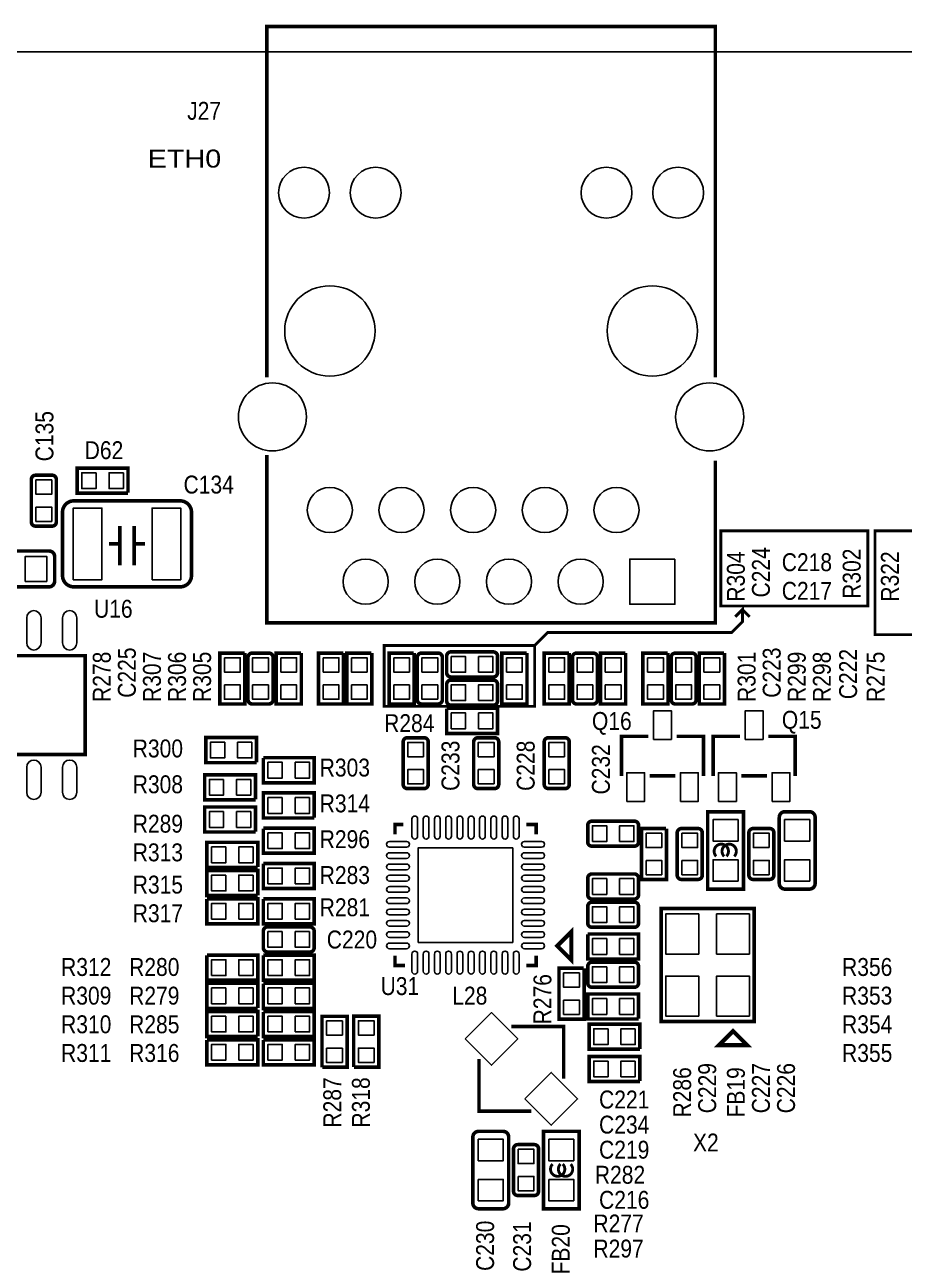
# Model space of a CAD drawing. Extents: x 0 to 228, y 0 to 175.
# Drawn here: x 144.61 to 175.79, y 129.05 to 172.96 of the extents above; entities that cross this region are included whole.
import ezdxf
from ezdxf.enums import TextEntityAlignment as Align

# ---------------------------------------------------------------- set-up
doc = ezdxf.new("R2010")
doc.units = 0
for name, color, linetype in [('BG_OUTLINE', 253, 'CONTINUOUS'), ('BG_SILKSCREEN_TOP', 85, 'CONTINUOUS'), ('PG_SILKSCREEN_TOP', 253, 'CONTINUOUS'), ('PIN_TOP', 142, 'CONTINUOUS'), ('RD_SILKSCREEN_TOP', 142, 'CONTINUOUS')]:
    doc.layers.add(name, color=color, linetype=linetype)

msp = doc.modelspace()

# ---------------------------------------------------------------- linework, layer by layer
at = {"layer": 'BG_OUTLINE'}
msp.add_lwpolyline([(3.048, 0), (224.952052, 0, 0.414214), (228.000052, 3.048), (228.000052, 168.95191, 0.414217), (224.952052, 171.99991), (3.048, 171.99991, 0.414214), (0, 168.95191), (0, 3.048, 0.414214), (3.048, 0)], format="xyb", dxfattribs=at)
at = {"layer": 'BG_SILKSCREEN_TOP', "const_width": 0.102108}
for points in [[(169.291, 155.015946), (174.498, 155.015946), (174.498, 152.348946), (169.291, 152.348946), (169.291, 155.015946)], [(174.752, 155.015946), (174.752, 151.332946), (178.308, 151.332946), (178.308, 148.665946), (184.785, 148.665946), (184.785, 151.078946), (179.705, 151.078946), (179.705, 155.015946), (174.752, 155.015946)], [(162.687, 150.951946), (163.1442, 151.4094), (169.672, 151.4094), (170.053, 151.7904), (170.053, 152.221946), (169.799, 151.967946)], [(170.053, 152.221946), (170.307, 151.967946)], [(157.353, 150.951946), (162.687, 150.951946), (162.687, 148.792946), (157.353, 148.792946), (157.353, 150.951946)]]:
    msp.add_lwpolyline(points, dxfattribs=at)
at = {"layer": 'PG_SILKSCREEN_TOP'}
for points, const_width in [([(153.192988, 160.452054), (153.192988, 172.891958), (169.09288, 172.891958), (169.09288, 160.452054)], 0.127), ([(153.192988, 157.701996), (153.192988, 151.752046), (169.09288, 151.752046), (169.09288, 157.502098)], 0.127), ([(148.272754, 156.349192), (146.468846, 156.349192), (146.468846, 157.239208), (148.272754, 157.239208), (148.272754, 156.362146)], 0.127), ([(147.981924, 155.187904), (147.981924, 153.790904)], 0.127), ([(148.489924, 155.187904), (148.489924, 153.790904)], 0.127), ([(147.981924, 154.552904), (147.600924, 154.552904)], 0.127), ([(148.489924, 154.552904), (148.870924, 154.552904)], 0.127), ([(146.749008, 147.088098), (146.749008, 150.587964), (141.849094, 150.587964), (141.849094, 147.088098), (146.749008, 147.088098)], 0.127), ([(152.414986, 150.679912), (152.414986, 148.876004), (151.525986, 148.876004), (151.525986, 150.679912), (152.402032, 150.679912)], 0.127), ([(154.414982, 150.679912), (154.414982, 148.876004), (153.525982, 148.876004), (153.525982, 150.679912), (154.402028, 150.679912)], 0.127), ([(155.915106, 150.679912), (155.915106, 148.876004), (155.026106, 148.876004), (155.026106, 150.679912), (155.901898, 150.679912)], 0.127), ([(156.915104, 150.679912), (156.915104, 148.876004), (156.026104, 148.876004), (156.026104, 150.679912), (156.901896, 150.679912)], 0.127), ([(158.414974, 150.679912), (158.414974, 148.876004), (157.525974, 148.876004), (157.525974, 150.679912), (158.40202, 150.679912)], 0.127), ([(162.414966, 150.679912), (162.414966, 148.876004), (161.525966, 148.876004), (161.525966, 150.679912), (162.402012, 150.679912)], 0.127), ([(163.91509, 150.679912), (163.91509, 148.876004), (163.02609, 148.876004), (163.02609, 150.679912), (163.901882, 150.679912)], 0.127), ([(165.915086, 150.679912), (165.915086, 148.876004), (165.026086, 148.876004), (165.026086, 150.679912), (165.901878, 150.679912)], 0.127), ([(167.414956, 150.679912), (167.414956, 148.876004), (166.525956, 148.876004), (166.525956, 150.679912), (167.402002, 150.679912)], 0.127), ([(169.414952, 150.679912), (169.414952, 148.876004), (168.525952, 148.876004), (168.525952, 150.679912), (169.401998, 150.679912)], 0.127), ([(159.568896, 148.72208), (161.372042, 148.72208), (161.372042, 147.83308), (159.568896, 147.83308), (159.568896, 148.709888)], 0.127), ([(152.831038, 146.795998), (151.026876, 146.795998), (151.026876, 147.684998), (152.831038, 147.684998), (152.831038, 146.808952)], 0.127), ([(166.720012, 147.727924), (165.770052, 147.727924), (165.770052, 146.327876)], 0.127), ([(167.72001, 147.727924), (168.66997, 147.727924), (168.66997, 146.327876)], 0.127), ([(169.969942, 147.727924), (169.019982, 147.727924), (169.019982, 146.327876)], 0.127), ([(170.96994, 147.727924), (171.9199, 147.727924), (171.9199, 146.327876)], 0.127), ([(153.069036, 146.97202), (154.871928, 146.97202), (154.871928, 146.08302), (153.069036, 146.08302), (153.069036, 146.960082)], 0.127), ([(152.793954, 145.477992), (150.990046, 145.477992), (150.990046, 146.368008), (152.793954, 146.368008), (152.793954, 145.490946)], 0.127), ([(166.77005, 146.327876), (167.669972, 146.327876)], 0.127), ([(170.01998, 146.327876), (170.919902, 146.327876)], 0.127), ([(154.871928, 144.833086), (153.069036, 144.833086), (153.069036, 145.722086), (154.871928, 145.722086), (154.871928, 144.84604)], 0.127), ([(152.793954, 144.336008), (150.990046, 144.336008), (150.990046, 145.223992), (152.793954, 145.223992), (152.793954, 144.347946)], 0.127), ([(169.154094, 142.312898), (168.820084, 142.312898), (168.820084, 142.630906), (168.820084, 145.056098), (170.090084, 145.056098), (170.090084, 142.312898), (169.15003, 142.312898)], 0.127), ([(153.069036, 144.471898), (154.871928, 144.471898), (154.871928, 143.582898), (153.069036, 143.582898), (153.069036, 144.45996)], 0.127), ([(158.037022, 144.599914), (157.737048, 144.599914), (157.737048, 144.249902)], 0.127), ([(162.737038, 144.249902), (162.737038, 144.599914), (162.387026, 144.599914)], 0.127), ([(167.360092, 144.45996), (167.360092, 142.656052), (166.471092, 142.656052), (166.471092, 144.45996), (167.346884, 144.45996)], 0.127), ([(152.871932, 143.083026), (151.06904, 143.083026), (151.06904, 143.972026), (152.871932, 143.972026), (152.871932, 143.09598)], 0.127), ([(153.069036, 143.221964), (154.871928, 143.221964), (154.871928, 142.332964), (153.069036, 142.332964), (153.069036, 143.210026)], 0.127), ([(152.871932, 142.083028), (151.06904, 142.083028), (151.06904, 142.972028), (152.871932, 142.972028), (152.871932, 142.095982)], 0.127), ([(151.06904, 141.97203), (152.871932, 141.97203), (152.871932, 141.08303), (151.06904, 141.08303), (151.06904, 141.960092)], 0.127), ([(153.069036, 141.97203), (154.871928, 141.97203), (154.871928, 141.08303), (153.069036, 141.08303), (153.069036, 141.960092)], 0.127), ([(167.1701, 137.62101), (167.1701, 141.621002), (170.470068, 141.621002), (170.470068, 137.62101), (167.1701, 137.62101)], 0.127), ([(163.986972, 139.800076), (163.986972, 140.800074), (163.4871, 140.299948), (163.986972, 139.800076)], 0.150114), ([(164.568886, 140.722096), (166.372032, 140.722096), (166.372032, 139.833096), (164.568886, 139.833096), (164.568886, 140.709904)], 0.127), ([(151.06904, 139.972034), (152.871932, 139.972034), (152.871932, 139.083034), (151.06904, 139.083034), (151.06904, 139.960096)], 0.127), ([(153.069036, 139.972034), (154.871928, 139.972034), (154.871928, 139.083034), (153.069036, 139.083034), (153.069036, 139.960096)], 0.127), ([(158.08706, 139.599924), (157.737048, 139.599924), (157.737048, 139.949936)], 0.127), ([(162.737038, 139.949936), (162.737038, 139.599924), (162.387026, 139.599924)], 0.127), ([(164.439092, 139.50696), (164.439092, 137.703052), (163.550092, 137.703052), (163.550092, 139.50696), (164.425884, 139.50696)], 0.127), ([(152.871932, 138.083036), (151.06904, 138.083036), (151.06904, 138.972036), (152.871932, 138.972036), (152.871932, 138.09599)], 0.127), ([(153.069036, 138.972036), (154.871928, 138.972036), (154.871928, 138.083036), (153.069036, 138.083036), (153.069036, 138.960098)], 0.127), ([(166.372032, 137.7061), (164.568886, 137.7061), (164.568886, 138.5951), (166.372032, 138.5951), (166.372032, 137.719054)], 0.127), ([(152.871932, 137.083038), (151.06904, 137.083038), (151.06904, 137.972038), (152.871932, 137.972038), (152.871932, 137.095992)], 0.127), ([(153.069036, 137.972038), (154.871928, 137.972038), (154.871928, 137.083038), (153.069036, 137.083038), (153.069036, 137.9601)], 0.127), ([(156.272992, 136.004046), (156.272992, 137.807954), (157.161992, 137.807954), (157.161992, 136.004046), (156.2862, 136.004046)], 0.127), ([(155.149042, 135.998966), (155.149042, 137.802112), (156.038042, 137.802112), (156.038042, 135.998966), (155.16098, 135.998966)], 0.127), ([(161.866072, 137.437876), (163.715954, 137.437876), (163.715954, 135.587994)], 0.127), ([(166.420038, 136.635998), (164.615876, 136.635998), (164.615876, 137.524998), (166.420038, 137.524998), (166.420038, 136.648952)], 0.127), ([(151.06904, 136.97204), (152.871932, 136.97204), (152.871932, 136.08304), (151.06904, 136.08304), (151.06904, 136.960102)], 0.127), ([(153.069036, 136.97204), (154.871928, 136.97204), (154.871928, 136.08304), (153.069036, 136.08304), (153.069036, 136.960102)], 0.127), ([(170.222926, 136.777984), (169.222928, 136.777984), (169.723054, 137.27811), (170.222926, 136.777984)], 0.150114), ([(160.71596, 136.288018), (160.71596, 134.437882), (162.566096, 134.437882)], 0.127), ([(166.420038, 135.492998), (164.615876, 135.492998), (164.615876, 136.381998), (166.420038, 136.381998), (166.420038, 135.505952)], 0.127), ([(163.933124, 133.723888), (164.26688, 133.723888), (164.26688, 133.406896), (164.26688, 130.980942), (162.99688, 130.980942), (162.99688, 133.723888), (163.936934, 133.723888)], 0.127)]:
    msp.add_lwpolyline(points, dxfattribs=dict(at, const_width=const_width))
for points, const_width in [([(145.731992, 156.835094), (145.731992, 156.285946), (145.731992, 155.880054), (145.731992, 155.330906, -0.414492), (145.581878, 155.181046), (144.994122, 155.181046, -0.414492), (144.844008, 155.330906), (144.844008, 156.835094, -0.414492), (144.994122, 156.984954), (145.581878, 156.984954, -0.414492), (145.731992, 156.835094)], 0.127), ([(148.743924, 156.076904), (150.121874, 156.076904, -0.414287), (150.521924, 155.676854), (150.521924, 153.428954, -0.414287), (150.121874, 153.028904), (146.349974, 153.028904, -0.414287), (145.949924, 153.428954), (145.949924, 155.676854, -0.414287), (146.349974, 156.076904), (148.870924, 156.076904)], 0.127), ([(143.126968, 154.298904), (145.47088, 154.298904, -0.413972), (145.671032, 154.099006), (145.671032, 153.229056, -0.414136), (145.47088, 153.028904), (143.126968, 153.028904, -0.413858), (142.92707, 153.229056), (142.92707, 154.099006, -0.413693), (143.126968, 154.298904)], 0.127), ([(152.525984, 149.026118), (152.525984, 149.575012), (152.525984, 149.980904), (152.525984, 150.529036, -0.415985), (152.676098, 150.679912), (153.265124, 150.679912, -0.414759), (153.414984, 150.529036), (153.414984, 149.026118, -0.413667), (153.265124, 148.876004), (152.676098, 148.876004, -0.41489), (152.525984, 149.026118)], 0.127), ([(158.525972, 149.026118), (158.525972, 149.575012), (158.525972, 149.980904), (158.525972, 150.529036, -0.415952), (158.676086, 150.679912), (159.265112, 150.679912, -0.414792), (159.414972, 150.529036), (159.414972, 149.026118, -0.4137), (159.265112, 148.876004), (158.676086, 148.876004, -0.414857), (158.525972, 149.026118)], 0.127), ([(159.71901, 150.722076), (160.266888, 150.722076), (160.673034, 150.722076), (161.221928, 150.722076, -0.414791), (161.372042, 150.571962), (161.372042, 149.982936, -0.4137), (161.221928, 149.833076), (159.71901, 149.833076, -0.41436), (159.568896, 149.982936), (159.568896, 150.571962, -0.415454), (159.71901, 150.722076)], 0.127), ([(164.026088, 149.026118), (164.026088, 149.575012), (164.026088, 149.980904), (164.026088, 150.529036, -0.415622), (164.175948, 150.679912), (164.764974, 150.679912, -0.415122), (164.915088, 150.529036), (164.915088, 149.026118, -0.41403), (164.764974, 148.876004), (164.175948, 148.876004, -0.414527), (164.026088, 149.026118)], 0.127), ([(167.525954, 149.026118), (167.525954, 149.575012), (167.525954, 149.980904), (167.525954, 150.529036, -0.415952), (167.676068, 150.679912), (168.265094, 150.679912, -0.414792), (168.414954, 150.529036), (168.414954, 149.026118, -0.4137), (168.265094, 148.876004), (167.676068, 148.876004, -0.414857), (167.525954, 149.026118)], 0.127), ([(159.71901, 149.722078), (160.266888, 149.722078), (160.673034, 149.722078), (161.221928, 149.722078, -0.414791), (161.372042, 149.571964), (161.372042, 148.982938, -0.4137), (161.221928, 148.833078), (159.71901, 148.833078, -0.41436), (159.568896, 148.982938), (159.568896, 149.571964, -0.415454), (159.71901, 149.722078)], 0.127), ([(158.0261, 146.026124), (158.0261, 146.575018), (158.0261, 146.98091), (158.0261, 147.529042, -0.415622), (158.17596, 147.679918), (158.764986, 147.679918, -0.415122), (158.9151, 147.529042), (158.9151, 146.026124, -0.41403), (158.764986, 145.87601), (158.17596, 145.87601, -0.414527), (158.0261, 146.026124)], 0.127), ([(160.525968, 146.026124), (160.525968, 146.575018), (160.525968, 146.98091), (160.525968, 147.529042, -0.415952), (160.676082, 147.679918), (161.265108, 147.679918, -0.414792), (161.414968, 147.529042), (161.414968, 146.026124, -0.4137), (161.265108, 145.87601), (160.676082, 145.87601, -0.414857), (160.525968, 146.026124)], 0.127), ([(163.02609, 146.026124), (163.02609, 146.575018), (163.02609, 146.98091), (163.02609, 147.529042, -0.415622), (163.17595, 147.679918), (163.764976, 147.679918, -0.415122), (163.91509, 147.529042), (163.91509, 146.026124, -0.41403), (163.764976, 145.87601), (163.17595, 145.87601, -0.414527), (163.02609, 146.026124)], 0.127), ([(171.360084, 142.51305), (171.360084, 144.855946, -0.414668), (171.559982, 145.056098), (172.429932, 145.056098, -0.414894), (172.630084, 144.855946), (172.630084, 142.51305, -0.414278), (172.429932, 142.312898), (171.559982, 142.312898, -0.414052), (171.360084, 142.51305)], 0.127), ([(164.719, 144.722088), (165.266878, 144.722088), (165.673024, 144.722088), (166.221918, 144.722088, -0.414758), (166.372032, 144.571974), (166.372032, 143.982948, -0.413733), (166.221918, 143.833088), (164.719, 143.833088, -0.414393), (164.568886, 143.982948), (164.568886, 144.571974, -0.415421), (164.719, 144.722088)], 0.127), ([(168.630092, 144.309084), (168.630092, 143.760952), (168.630092, 143.35506), (168.630092, 142.805912, -0.415324), (168.478962, 142.656052), (167.890952, 142.656052, -0.41436), (167.741092, 142.805912), (167.741092, 144.309084, -0.415821), (167.890952, 144.45996), (168.478962, 144.45996, -0.416775), (168.630092, 144.309084)], 0.127), ([(170.281092, 142.805912), (170.281092, 143.35506), (170.281092, 143.760952), (170.281092, 144.309084, -0.415821), (170.430952, 144.45996), (171.018962, 144.45996, -0.416775), (171.170092, 144.309084), (171.170092, 142.805912, -0.415324), (171.018962, 142.656052), (170.430952, 142.656052, -0.41436), (170.281092, 142.805912)], 0.127), ([(169.124884, 143.473932, -2.412993), (169.48404, 143.473932)], 0.102108), ([(169.40403, 143.473932, -2.414604), (169.762932, 143.473932)], 0.102108), ([(164.719, 142.849092), (165.266878, 142.849092), (165.673024, 142.849092), (166.221918, 142.849092, -0.414758), (166.372032, 142.698978), (166.372032, 142.109952, -0.413733), (166.221918, 141.960092), (164.719, 141.960092, -0.414393), (164.568886, 142.109952), (164.568886, 142.698978, -0.415421), (164.719, 142.849092)], 0.127), ([(164.719, 141.849094), (165.266878, 141.849094), (165.673024, 141.849094), (166.221918, 141.849094, -0.414758), (166.372032, 141.69898), (166.372032, 141.109954, -0.413733), (166.221918, 140.960094), (164.719, 140.960094, -0.414393), (164.568886, 141.109954), (164.568886, 141.69898, -0.415421), (164.719, 141.849094)], 0.127), ([(154.722068, 140.083032), (154.17292, 140.083032), (153.767028, 140.083032), (153.218896, 140.083032, -0.413996), (153.069036, 140.232892), (153.069036, 140.821918, -0.415223), (153.218896, 140.972032), (154.722068, 140.972032, -0.414493), (154.871928, 140.821918), (154.871928, 140.232892, -0.413271), (154.722068, 140.083032)], 0.127), ([(166.221918, 138.833098), (165.673024, 138.833098), (165.266878, 138.833098), (164.719, 138.833098, -0.414393), (164.568886, 138.982958), (164.568886, 139.571984, -0.415421), (164.719, 139.722098), (166.221918, 139.722098, -0.414758), (166.372032, 139.571984), (166.372032, 138.982958, -0.413733), (166.221918, 138.833098)], 0.127), ([(161.767012, 133.52399), (161.767012, 131.181094, -0.414251), (161.567114, 130.980942), (160.69691, 130.980942, -0.41384), (160.497012, 131.181094), (160.497012, 133.52399, -0.414198), (160.69691, 133.723888), (161.567114, 133.723888, -0.41461), (161.767012, 133.52399)], 0.127), ([(162.826954, 133.103874), (162.826954, 132.555996), (162.826954, 132.150104), (162.826954, 131.600956, -0.413337), (162.677094, 131.451096), (162.088068, 131.451096, -0.414493), (161.937954, 131.600956), (161.937954, 133.103874, -0.415654), (162.088068, 133.253988), (162.677094, 133.253988, -0.414492), (162.826954, 133.103874)], 0.127), ([(163.682934, 132.564124, -2.417479), (163.324032, 132.564124)], 0.102108), ([(163.96208, 132.564124, -2.415868), (163.602924, 132.564124)], 0.102108)]:
    msp.add_lwpolyline(points, format="xyb", dxfattribs=dict(at, const_width=const_width))
at = {"layer": 'PIN_TOP'}
for points in [[(145.008473, 156.820108), (145.567527, 156.820108), (145.567527, 156.312108), (145.008473, 156.312108)], [(147.141692, 157.073727), (147.141692, 156.514673), (146.633692, 156.514673), (146.633692, 157.073727)], [(148.107908, 157.073727), (148.107908, 156.514673), (147.599908, 156.514673), (147.599908, 157.073727)], [(145.008473, 155.853892), (145.567527, 155.853892), (145.567527, 155.345892), (145.008473, 155.345892)], [(146.330924, 153.282904), (146.330924, 155.822904), (147.346924, 155.822904), (147.346924, 153.282904)], [(149.124924, 153.282904), (149.124924, 155.822904), (150.140924, 155.822904), (150.140924, 153.282904)], [(144.62887, 153.219404), (144.62887, 154.108404), (145.39087, 154.108404), (145.39087, 153.219404)], [(167.657907, 154.012011), (167.657907, 152.412065), (166.057961, 152.412065), (166.057961, 154.012011)], [(151.690451, 150.515066), (152.249505, 150.515066), (152.249505, 150.007066), (151.690451, 150.007066)], [(153.249503, 150.007066), (152.690449, 150.007066), (152.690449, 150.515066), (153.249503, 150.515066)], [(153.690447, 150.515066), (154.249501, 150.515066), (154.249501, 150.007066), (153.690447, 150.007066)], [(155.190571, 150.515066), (155.749625, 150.515066), (155.749625, 150.007066), (155.190571, 150.007066)], [(156.190569, 150.515066), (156.749623, 150.515066), (156.749623, 150.007066), (156.190569, 150.007066)], [(157.690439, 150.515066), (158.249493, 150.515066), (158.249493, 150.007066), (157.690439, 150.007066)], [(159.249491, 150.007066), (158.690437, 150.007066), (158.690437, 150.515066), (159.249491, 150.515066)], [(159.73298, 149.99843), (159.73298, 150.557484), (160.24098, 150.557484), (160.24098, 149.99843)], [(160.699196, 149.99843), (160.699196, 150.557484), (161.207196, 150.557484), (161.207196, 149.99843)], [(161.690431, 150.515066), (162.249485, 150.515066), (162.249485, 150.007066), (161.690431, 150.007066)], [(163.190555, 150.515066), (163.749609, 150.515066), (163.749609, 150.007066), (163.190555, 150.007066)], [(164.749607, 150.007066), (164.190553, 150.007066), (164.190553, 150.515066), (164.749607, 150.515066)], [(165.190551, 150.515066), (165.749605, 150.515066), (165.749605, 150.007066), (165.190551, 150.007066)], [(166.690421, 150.515066), (167.249475, 150.515066), (167.249475, 150.007066), (166.690421, 150.007066)], [(168.249473, 150.007066), (167.690419, 150.007066), (167.690419, 150.515066), (168.249473, 150.515066)], [(168.690417, 150.515066), (169.249471, 150.515066), (169.249471, 150.007066), (168.690417, 150.007066)], [(151.690451, 149.54885), (152.249505, 149.54885), (152.249505, 149.04085), (151.690451, 149.04085)], [(153.249503, 149.04085), (152.690449, 149.04085), (152.690449, 149.54885), (153.249503, 149.54885)], [(153.690447, 149.54885), (154.249501, 149.54885), (154.249501, 149.04085), (153.690447, 149.04085)], [(155.190571, 149.54885), (155.749625, 149.54885), (155.749625, 149.04085), (155.190571, 149.04085)], [(156.190569, 149.54885), (156.749623, 149.54885), (156.749623, 149.04085), (156.190569, 149.04085)], [(157.690439, 149.54885), (158.249493, 149.54885), (158.249493, 149.04085), (157.690439, 149.04085)], [(159.249491, 149.04085), (158.690437, 149.04085), (158.690437, 149.54885), (159.249491, 149.54885)], [(159.73298, 148.998432), (159.73298, 149.557486), (160.24098, 149.557486), (160.24098, 148.998432)], [(160.699196, 148.998432), (160.699196, 149.557486), (161.207196, 149.557486), (161.207196, 148.998432)], [(161.690431, 149.54885), (162.249485, 149.54885), (162.249485, 149.04085), (161.690431, 149.04085)], [(163.190555, 149.54885), (163.749609, 149.54885), (163.749609, 149.04085), (163.190555, 149.04085)], [(164.749607, 149.04085), (164.190553, 149.04085), (164.190553, 149.54885), (164.749607, 149.54885)], [(165.190551, 149.54885), (165.749605, 149.54885), (165.749605, 149.04085), (165.190551, 149.04085)], [(166.690421, 149.54885), (167.249475, 149.54885), (167.249475, 149.04085), (166.690421, 149.04085)], [(168.249473, 149.04085), (167.690419, 149.04085), (167.690419, 149.54885), (168.249473, 149.54885)], [(168.690417, 149.54885), (169.249471, 149.54885), (169.249471, 149.04085), (168.690417, 149.04085)], [(159.73298, 147.998434), (159.73298, 148.557488), (160.24098, 148.557488), (160.24098, 147.998434)], [(160.699196, 147.998434), (160.699196, 148.557488), (161.207196, 148.557488), (161.207196, 147.998434)], [(166.902384, 147.619974), (166.902384, 148.635974), (167.537384, 148.635974), (167.537384, 147.619974)], [(170.152568, 147.619974), (170.152568, 148.635974), (170.787568, 148.635974), (170.787568, 147.619974)], [(151.699976, 147.520533), (151.699976, 146.961479), (151.191976, 146.961479), (151.191976, 147.520533)], [(152.666192, 147.520533), (152.666192, 146.961479), (152.158192, 146.961479), (152.158192, 147.520533)], [(158.749619, 147.007072), (158.190565, 147.007072), (158.190565, 147.515072), (158.749619, 147.515072)], [(161.249487, 147.007072), (160.690433, 147.007072), (160.690433, 147.515072), (161.249487, 147.515072)], [(163.749609, 147.007072), (163.190555, 147.007072), (163.190555, 147.515072), (163.749609, 147.515072)], [(153.232866, 146.248374), (153.232866, 146.807428), (153.740866, 146.807428), (153.740866, 146.248374)], [(154.199082, 146.248374), (154.199082, 146.807428), (154.707082, 146.807428), (154.707082, 146.248374)], [(158.749619, 146.040856), (158.190565, 146.040856), (158.190565, 146.548856), (158.749619, 146.548856)], [(161.249487, 146.040856), (160.690433, 146.040856), (160.690433, 146.548856), (161.249487, 146.548856)], [(163.749609, 146.040856), (163.190555, 146.040856), (163.190555, 146.548856), (163.749609, 146.548856)], [(165.952424, 145.419826), (165.952424, 146.435826), (166.587424, 146.435826), (166.587424, 145.419826)], [(167.852344, 145.419826), (167.852344, 146.435826), (168.487344, 146.435826), (168.487344, 145.419826)], [(169.202608, 145.419826), (169.202608, 146.435826), (169.837608, 146.435826), (169.837608, 145.419826)], [(171.102528, 145.419826), (171.102528, 146.435826), (171.737528, 146.435826), (171.737528, 145.419826)], [(151.662892, 146.202527), (151.662892, 145.643473), (151.154892, 145.643473), (151.154892, 146.202527)], [(152.629108, 146.202527), (152.629108, 145.643473), (152.121108, 145.643473), (152.121108, 146.202527)], [(153.740866, 145.557621), (153.740866, 144.998567), (153.232866, 144.998567), (153.232866, 145.557621)], [(154.707082, 145.557621), (154.707082, 144.998567), (154.199082, 144.998567), (154.199082, 145.557621)], [(151.662892, 145.059527), (151.662892, 144.500473), (151.154892, 144.500473), (151.154892, 145.059527)], [(152.629108, 145.059527), (152.629108, 144.500473), (152.121108, 144.500473), (152.121108, 145.059527)], [(164.73297, 143.998442), (164.73297, 144.557496), (165.24097, 144.557496), (165.24097, 143.998442)], [(165.699186, 143.998442), (165.699186, 144.557496), (166.207186, 144.557496), (166.207186, 143.998442)], [(169.899584, 144.014952), (169.010584, 144.014952), (169.010584, 144.776952), (169.899584, 144.776952)], [(172.439584, 144.014952), (171.550584, 144.014952), (171.550584, 144.776952), (172.439584, 144.776952)], [(153.232866, 143.748252), (153.232866, 144.307306), (153.740866, 144.307306), (153.740866, 143.748252)], [(154.199082, 143.748252), (154.199082, 144.307306), (154.707082, 144.307306), (154.707082, 143.748252)], [(166.635557, 144.295114), (167.194611, 144.295114), (167.194611, 143.787114), (166.635557, 143.787114)], [(167.905557, 144.295114), (168.464611, 144.295114), (168.464611, 143.787114), (167.905557, 143.787114)], [(171.004611, 143.787114), (170.445557, 143.787114), (170.445557, 144.295114), (171.004611, 144.295114)], [(151.74087, 143.807561), (151.74087, 143.248507), (151.23287, 143.248507), (151.23287, 143.807561)], [(152.707086, 143.807561), (152.707086, 143.248507), (152.199086, 143.248507), (152.199086, 143.807561)], [(161.913443, 143.776573), (161.913443, 140.423519), (158.560389, 140.423519), (158.560389, 143.776573)], [(166.635557, 143.328898), (167.194611, 143.328898), (167.194611, 142.820898), (166.635557, 142.820898)], [(167.905557, 143.328898), (168.464611, 143.328898), (168.464611, 142.820898), (167.905557, 142.820898)], [(169.899584, 142.59306), (169.010584, 142.59306), (169.010584, 143.35506), (169.899584, 143.35506)], [(171.004611, 142.820898), (170.445557, 142.820898), (170.445557, 143.328898), (171.004611, 143.328898)], [(172.439584, 142.59306), (171.550584, 142.59306), (171.550584, 143.35506), (172.439584, 143.35506)], [(151.74087, 142.807563), (151.74087, 142.248509), (151.23287, 142.248509), (151.23287, 142.807563)], [(152.707086, 142.807563), (152.707086, 142.248509), (152.199086, 142.248509), (152.199086, 142.807563)], [(153.232866, 142.498318), (153.232866, 143.057372), (153.740866, 143.057372), (153.740866, 142.498318)], [(154.199082, 142.498318), (154.199082, 143.057372), (154.707082, 143.057372), (154.707082, 142.498318)], [(164.73297, 142.125446), (164.73297, 142.6845), (165.24097, 142.6845), (165.24097, 142.125446)], [(165.699186, 142.125446), (165.699186, 142.6845), (166.207186, 142.6845), (166.207186, 142.125446)], [(151.23287, 141.248384), (151.23287, 141.807438), (151.74087, 141.807438), (151.74087, 141.248384)], [(152.199086, 141.248384), (152.199086, 141.807438), (152.707086, 141.807438), (152.707086, 141.248384)], [(153.232866, 141.248384), (153.232866, 141.807438), (153.740866, 141.807438), (153.740866, 141.248384)], [(154.199082, 141.248384), (154.199082, 141.807438), (154.707082, 141.807438), (154.707082, 141.248384)], [(164.73297, 141.125448), (164.73297, 141.684502), (165.24097, 141.684502), (165.24097, 141.125448)], [(165.699186, 141.125448), (165.699186, 141.684502), (166.207186, 141.684502), (166.207186, 141.125448)], [(168.504108, 140.010134), (167.336216, 140.010134), (167.336216, 141.432026), (168.504108, 141.432026)], [(170.303952, 140.010134), (169.13606, 140.010134), (169.13606, 141.432026), (170.303952, 141.432026)], [(153.740866, 140.807567), (153.740866, 140.248513), (153.232866, 140.248513), (153.232866, 140.807567)], [(154.707082, 140.807567), (154.707082, 140.248513), (154.199082, 140.248513), (154.199082, 140.807567)], [(164.73297, 139.99845), (164.73297, 140.557504), (165.24097, 140.557504), (165.24097, 139.99845)], [(165.699186, 139.99845), (165.699186, 140.557504), (166.207186, 140.557504), (166.207186, 139.99845)], [(151.23287, 139.248388), (151.23287, 139.807442), (151.74087, 139.807442), (151.74087, 139.248388)], [(152.199086, 139.248388), (152.199086, 139.807442), (152.707086, 139.807442), (152.707086, 139.248388)], [(153.232866, 139.248388), (153.232866, 139.807442), (153.740866, 139.807442), (153.740866, 139.248388)], [(154.199082, 139.248388), (154.199082, 139.807442), (154.707082, 139.807442), (154.707082, 139.248388)], [(163.714557, 139.342114), (164.273611, 139.342114), (164.273611, 138.834114), (163.714557, 138.834114)], [(165.24097, 139.557633), (165.24097, 138.998579), (164.73297, 138.998579), (164.73297, 139.557633)], [(166.207186, 139.557633), (166.207186, 138.998579), (165.699186, 138.998579), (165.699186, 139.557633)], [(168.504108, 137.809986), (167.336216, 137.809986), (167.336216, 139.231878), (168.504108, 139.231878)], [(170.303952, 137.809986), (169.13606, 137.809986), (169.13606, 139.231878), (170.303952, 139.231878)], [(151.74087, 138.807571), (151.74087, 138.248517), (151.23287, 138.248517), (151.23287, 138.807571)], [(152.707086, 138.807571), (152.707086, 138.248517), (152.199086, 138.248517), (152.199086, 138.807571)], [(153.232866, 138.24839), (153.232866, 138.807444), (153.740866, 138.807444), (153.740866, 138.24839)], [(154.199082, 138.24839), (154.199082, 138.807444), (154.707082, 138.807444), (154.707082, 138.24839)], [(163.714557, 138.375898), (164.273611, 138.375898), (164.273611, 137.867898), (163.714557, 137.867898)], [(165.24097, 138.430635), (165.24097, 137.871581), (164.73297, 137.871581), (164.73297, 138.430635)], [(166.207186, 138.430635), (166.207186, 137.871581), (165.699186, 137.871581), (165.699186, 138.430635)], [(160.221, 136.998964), (161.155126, 137.93309), (162.089252, 136.998964), (161.155126, 136.064838)], [(151.74087, 137.807573), (151.74087, 137.248519), (151.23287, 137.248519), (151.23287, 137.807573)], [(152.707086, 137.807573), (152.707086, 137.248519), (152.199086, 137.248519), (152.199086, 137.807573)], [(153.232866, 137.248392), (153.232866, 137.807446), (153.740866, 137.807446), (153.740866, 137.248392)], [(154.199082, 137.248392), (154.199082, 137.807446), (154.707082, 137.807446), (154.707082, 137.248392)], [(155.872561, 137.130028), (155.313507, 137.130028), (155.313507, 137.638028), (155.872561, 137.638028)], [(156.997527, 137.135108), (156.438473, 137.135108), (156.438473, 137.643108), (156.997527, 137.643108)], [(165.288976, 137.360533), (165.288976, 136.801479), (164.780976, 136.801479), (164.780976, 137.360533)], [(166.255192, 137.360533), (166.255192, 136.801479), (165.747192, 136.801479), (165.747192, 137.360533)], [(151.23287, 136.248394), (151.23287, 136.807448), (151.74087, 136.807448), (151.74087, 136.248394)], [(152.199086, 136.248394), (152.199086, 136.807448), (152.707086, 136.807448), (152.707086, 136.248394)], [(153.232866, 136.248394), (153.232866, 136.807448), (153.740866, 136.807448), (153.740866, 136.248394)], [(154.199082, 136.248394), (154.199082, 136.807448), (154.707082, 136.807448), (154.707082, 136.248394)], [(155.872561, 136.163812), (155.313507, 136.163812), (155.313507, 136.671812), (155.872561, 136.671812)], [(156.997527, 136.168892), (156.438473, 136.168892), (156.438473, 136.676892), (156.997527, 136.676892)], [(165.288976, 136.217533), (165.288976, 135.658479), (164.780976, 135.658479), (164.780976, 136.217533)], [(166.255192, 136.217533), (166.255192, 135.658479), (165.747192, 135.658479), (165.747192, 136.217533)], [(162.342916, 134.877048), (163.277042, 135.811174), (164.211168, 134.877048), (163.277042, 133.942922)], [(160.687512, 133.444996), (161.576512, 133.444996), (161.576512, 132.682996), (160.687512, 132.682996)], [(162.102419, 133.090158), (162.661473, 133.090158), (162.661473, 132.582158), (162.102419, 132.582158)], [(163.18738, 133.444996), (164.07638, 133.444996), (164.07638, 132.682996), (163.18738, 132.682996)], [(160.687512, 132.023104), (161.576512, 132.023104), (161.576512, 131.261104), (160.687512, 131.261104)], [(162.102419, 132.123942), (162.661473, 132.123942), (162.661473, 131.615942), (162.102419, 131.615942)], [(163.18738, 132.023104), (164.07638, 132.023104), (164.07638, 131.261104), (163.18738, 131.261104)]]:
    msp.add_lwpolyline(points, close=True, dxfattribs=at)
for points in [[(145.187924, 151.93137), (145.187924, 151.04237, -1), (144.679924, 151.04237), (144.679924, 151.93137, -1)], [(146.457924, 151.93137), (146.457924, 151.04237, -1), (145.949924, 151.04237), (145.949924, 151.93137, -1)], [(144.679924, 145.744438), (144.679924, 146.633438, -1), (145.187924, 146.633438), (145.187924, 145.744438, -1)], [(145.949924, 145.744438), (145.949924, 146.633438, -1), (146.457924, 146.633438), (146.457924, 145.744438, -1)], [(158.335345, 144.188942), (158.335345, 144.79905, -1), (158.538291, 144.79905), (158.538291, 144.188942, -1)], [(158.735395, 144.188942), (158.735395, 144.79905, -1), (158.938341, 144.79905), (158.938341, 144.188942, -1)], [(159.135445, 144.188942), (159.135445, 144.79905, -1), (159.338391, 144.79905), (159.338391, 144.188942, -1)], [(159.535495, 144.188942), (159.535495, 144.79905, -1), (159.738441, 144.79905), (159.738441, 144.188942, -1)], [(159.935545, 144.188942), (159.935545, 144.79905, -1), (160.138491, 144.79905), (160.138491, 144.188942, -1)], [(160.335341, 144.188942), (160.335341, 144.79905, -1), (160.538287, 144.79905), (160.538287, 144.188942, -1)], [(160.735391, 144.188942), (160.735391, 144.79905, -1), (160.938337, 144.79905), (160.938337, 144.188942, -1)], [(161.135441, 144.188942), (161.135441, 144.79905, -1), (161.338387, 144.79905), (161.338387, 144.188942, -1)], [(161.535491, 144.188942), (161.535491, 144.79905, -1), (161.738437, 144.79905), (161.738437, 144.188942, -1)], [(161.935541, 144.188942), (161.935541, 144.79905, -1), (162.138487, 144.79905), (162.138487, 144.188942, -1)], [(157.537912, 144.001617), (158.14802, 144.001617, -1), (158.14802, 143.798671), (157.537912, 143.798671, -1)], [(157.537912, 143.601567), (158.14802, 143.601567, -1), (158.14802, 143.398621), (157.537912, 143.398621, -1)], [(162.93592, 143.798671), (162.325812, 143.798671, -1), (162.325812, 144.001617), (162.93592, 144.001617, -1)], [(162.93592, 143.398621), (162.325812, 143.398621, -1), (162.325812, 143.601567), (162.93592, 143.601567, -1)], [(157.537912, 143.201517), (158.14802, 143.201517, -1), (158.14802, 142.998571), (157.537912, 142.998571, -1)], [(162.93592, 142.998571), (162.325812, 142.998571, -1), (162.325812, 143.201517), (162.93592, 143.201517, -1)], [(157.537912, 142.801467), (158.14802, 142.801467, -1), (158.14802, 142.598521), (157.537912, 142.598521, -1)], [(162.93592, 142.598521), (162.325812, 142.598521, -1), (162.325812, 142.801467), (162.93592, 142.801467, -1)], [(157.537912, 142.401417), (158.14802, 142.401417, -1), (158.14802, 142.198471), (157.537912, 142.198471, -1)], [(162.93592, 142.198471), (162.325812, 142.198471, -1), (162.325812, 142.401417), (162.93592, 142.401417, -1)], [(157.537912, 142.001621), (158.14802, 142.001621, -1), (158.14802, 141.798675), (157.537912, 141.798675, -1)], [(162.93592, 141.798675), (162.325812, 141.798675, -1), (162.325812, 142.001621), (162.93592, 142.001621, -1)], [(157.537912, 141.601571), (158.14802, 141.601571, -1), (158.14802, 141.398625), (157.537912, 141.398625, -1)], [(162.93592, 141.398625), (162.325812, 141.398625, -1), (162.325812, 141.601571), (162.93592, 141.601571, -1)], [(157.537912, 141.201521), (158.14802, 141.201521, -1), (158.14802, 140.998575), (157.537912, 140.998575, -1)], [(162.93592, 140.998575), (162.325812, 140.998575, -1), (162.325812, 141.201521), (162.93592, 141.201521, -1)], [(157.537912, 140.801471), (158.14802, 140.801471, -1), (158.14802, 140.598525), (157.537912, 140.598525, -1)], [(162.93592, 140.598525), (162.325812, 140.598525, -1), (162.325812, 140.801471), (162.93592, 140.801471, -1)], [(157.537912, 140.401421), (158.14802, 140.401421, -1), (158.14802, 140.198475), (157.537912, 140.198475, -1)], [(158.335345, 139.401042), (158.335345, 140.01115, -1), (158.538291, 140.01115), (158.538291, 139.401042, -1)], [(158.735395, 139.401042), (158.735395, 140.01115, -1), (158.938341, 140.01115), (158.938341, 139.401042, -1)], [(159.135445, 139.401042), (159.135445, 140.01115, -1), (159.338391, 140.01115), (159.338391, 139.401042, -1)], [(159.535495, 139.401042), (159.535495, 140.01115, -1), (159.738441, 140.01115), (159.738441, 139.401042, -1)], [(159.935545, 139.401042), (159.935545, 140.01115, -1), (160.138491, 140.01115), (160.138491, 139.401042, -1)], [(160.335341, 139.401042), (160.335341, 140.01115, -1), (160.538287, 140.01115), (160.538287, 139.401042, -1)], [(160.735391, 139.401042), (160.735391, 140.01115, -1), (160.938337, 140.01115), (160.938337, 139.401042, -1)], [(161.135441, 139.401042), (161.135441, 140.01115, -1), (161.338387, 140.01115), (161.338387, 139.401042, -1)], [(161.535491, 139.401042), (161.535491, 140.01115, -1), (161.738437, 140.01115), (161.738437, 139.401042, -1)], [(161.935541, 139.401042), (161.935541, 140.01115, -1), (162.138487, 140.01115), (162.138487, 139.401042, -1)], [(162.93592, 140.198475), (162.325812, 140.198475, -1), (162.325812, 140.401421), (162.93592, 140.401421, -1)]]:
    msp.add_lwpolyline(points, format="xyb", close=True, dxfattribs=at)
for centre, radius in [((154.513026, 167.002206), 0.901446), ((157.053026, 167.002206), 0.901446), ((165.232842, 167.002206), 0.901446), ((167.772842, 167.002206), 0.901446), ((155.427934, 162.102038), 1.599946), ((166.857934, 162.102038), 1.599946), ((153.392886, 159.052006), 1.2065), ((168.892982, 159.052006), 1.2065), ((155.427934, 155.752038), 0.799973), ((157.967934, 155.752038), 0.799973), ((160.507934, 155.752038), 0.799973), ((163.047934, 155.752038), 0.799973), ((165.587934, 155.752038), 0.799973), ((156.697934, 153.212038), 0.799973), ((159.237934, 153.212038), 0.799973), ((161.777934, 153.212038), 0.799973), ((164.317934, 153.212038), 0.799973)]:
    msp.add_circle(centre, radius, dxfattribs=at)

# ---------------------------------------------------------------- texts
at = {"layer": 'BG_SILKSCREEN_TOP', "width": 1.2}
msp.add_text('ETH0', height=0.635, dxfattribs=at).set_placement((148.971, 167.894))
at = {"layer": 'RD_SILKSCREEN_TOP', "width": 0.8784}
for s, p in [('J27', (150.369016, 169.58691)), ('D62', (146.7358, 157.5562)), ('C134', (150.241, 156.337)), ('U16', (147.067016, 151.93391)), ('R284', (157.353, 147.8788)), ('Q16', (164.719, 147.955)), ('Q15', (171.451016, 147.99691)), ('R300', (148.439124, 146.98091)), ('R303', (155.067, 146.304)), ('R308', (148.439124, 145.71091)), ('R314', (155.067, 145.034)), ('R289', (148.439124, 144.31391)), ('R296', (155.067, 143.764)), ('R313', (148.439124, 143.29791)), ('R283', (155.067, 142.494)), ('R315', (148.439124, 142.15491)), ('R281', (155.067, 141.351)), ('R317', (148.439124, 141.13891)), ('R312', (145.899124, 139.23391)), ('R280', (148.312124, 139.23391)), ('R356', (173.585124, 139.23391)), ('U31', (157.226, 138.557)), ('R309', (145.899124, 138.21791)), ('R279', (148.312124, 138.21791)), ('L28', (159.767016, 138.21791)), ('R353', (173.585124, 138.21791)), ('R310', (145.899124, 137.20191)), ('R285', (148.312124, 137.20191)), ('R354', (173.585124, 137.20191)), ('R311', (145.899124, 136.18591)), ('R316', (148.312124, 136.18591)), ('R355', (173.585124, 136.18591)), ('X2', (168.300908, 133.01091)), ('R282', (164.822124, 131.86791)), ('R277', (164.771324, 130.14071)), ('R297', (164.771324, 129.25171))]:
    msp.add_text(s, height=0.635, dxfattribs=at).set_placement(p)
for s, p in [('C135', (145.62709, 158.369)), ('C224', (171.02709, 153.543)), ('C225', (148.54809, 149.987)), ('C223', (171.40809, 149.987)), ('C222', (174.117, 149.935946)), ('C233', (160.02, 146.685)), ('C228', (162.687, 146.685)), ('C232', (165.354, 146.558)), ('C229', (169.12209, 135.255)), ('C226', (171.91609, 135.255)), ('C227', (171.02709, 135.255)), ('C230', (161.24809, 129.667)), ('C231', (162.56, 129.6416))]:
    msp.add_text(s, height=0.635, rotation=90, dxfattribs=at).set_placement(p, align=Align.CENTER)
for s, p in [('R304', (170.13809, 152.503124)), ('R302', (174.244, 152.602946)), ('R322', (175.59909, 152.503124)), ('R278', (147.65909, 148.947124)), ('R307', (149.43709, 148.947124)), ('R306', (150.32609, 148.947124)), ('R305', (151.21509, 148.947124)), ('R301', (170.51909, 148.947124)), ('R299', (172.29709, 148.947124)), ('R298', (173.18609, 148.947124)), ('R275', (175.09109, 148.947124)), ('R276', (163.28009, 137.517124)), ('R286', (168.23309, 134.215124)), ('FB19', (170.13809, 134.215124)), ('R287', (155.829, 133.858)), ('R318', (156.845, 133.858)), ('FB20', (163.9316, 128.651))]:
    msp.add_text(s, height=0.635, rotation=90, dxfattribs=at).set_placement(p)
for s, p in [('C218', (172.339, 153.58491)), ('C217', (172.339, 152.56891)), ('C220', (156.21, 140.208)), ('C221', (165.862, 134.53491)), ('C234', (165.862, 133.64591)), ('C219', (165.862, 132.75691)), ('C216', (165.862, 130.97891))]:
    msp.add_text(s, height=0.635, dxfattribs=at).set_placement(p, align=Align.CENTER)

doc.saveas('drawing.dxf')
